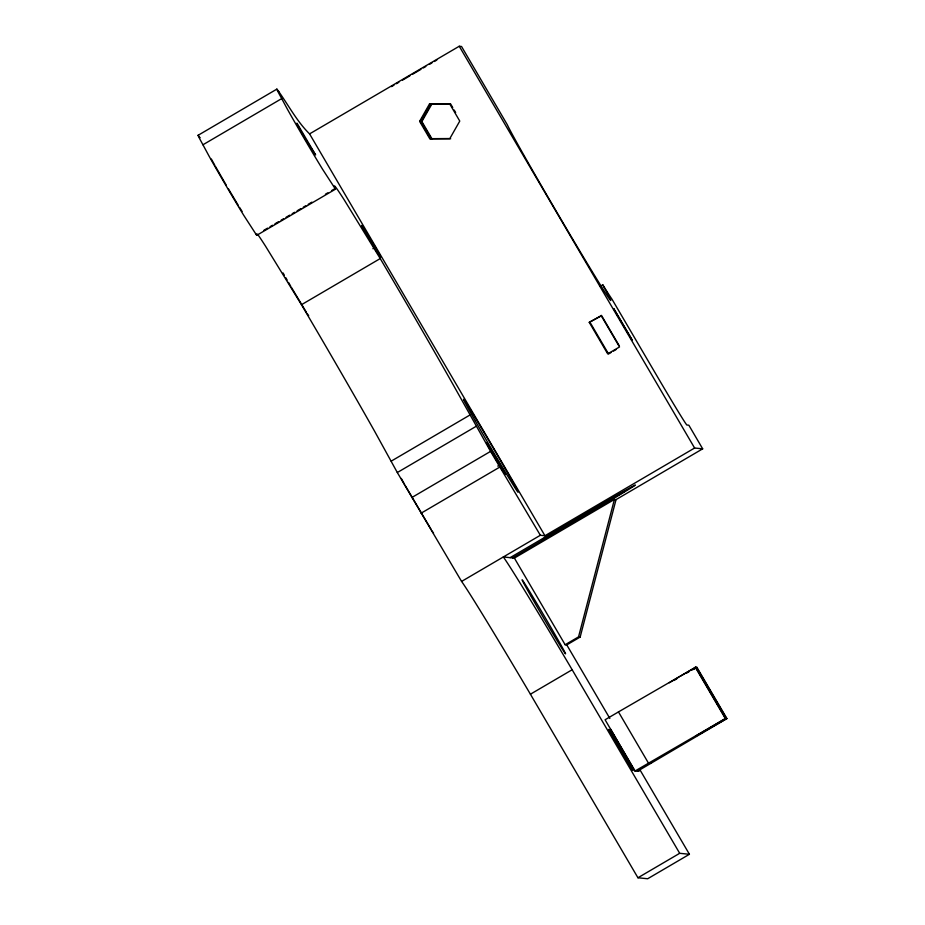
<?xml version="1.0" encoding="UTF-8"?>
<svg xmlns="http://www.w3.org/2000/svg" width="925" height="925" viewBox="0 0 925 925"><rect width="100%" height="100%" fill="white"/><g stroke="black" fill="none" stroke-linecap="round" stroke-linejoin="round"><path stroke-width="1.39" d="M639.776 769.531L689.426 854.284L679.69 853.301L572.159 669.746A157.921 2.856 59.6 0 0 503.339 556.966L514.381 558.076L565.152 644.737L578.541 636.886L614.408 499.454L616.038 499.616L702.676 448.833L688.836 425.199L686.859 425.003A54.783 0.994 59.6 0 1 657.952 377.62L612.015 299.249A103.195 1.862 59.6 0 1 605.505 289.201L602.776 284.831L600.313 286.287M565.152 644.737L566.771 644.898L580.16 637.048L616.038 499.616M419.603 121.348L429.535 103.889L449.619 103.75L459.771 121.082L449.839 138.542L429.755 138.681L419.603 121.348L420.563 121.441L430.715 138.773L429.755 138.681M420.563 121.441L430.483 103.982L450.567 103.854L452.741 107.566M421.129 121.499L431.062 104.039L431.813 104.109L421.881 121.568L432.033 138.9L431.281 138.831L421.129 121.499L421.881 121.568M669.272 682.8L679.019 676.984M637.498 771.219L726.9 718.552L696.895 667.341L691.634 670.163M198.1 135.293L276.864 89.124M331.578 190.619L335.266 188.457L334.896 187.833L335.474 189.174L256.711 235.343L243.795 215.398A44.712 0.809 59.6 0 1 208.784 155.62L202.945 144.774L281.709 98.605A57.963 1.052 59.6 0 1 278.702 91.61L278.506 91.251C288.669 105.519 296.994 121.568 309.574 133.894L544.952 535.737L694.606 448.024L702.676 448.833M309.574 133.894L459.251 46.25L461.529 46.481L507.363 124.829A103.184 1.862 59.6 0 0 575.396 243.645A103.184 1.862 59.6 0 0 605.158 289.167L602.776 284.831M391.529 86.603L393.981 85.169M396.42 83.736L398.872 82.29M402.548 80.14L409.891 75.838M412.342 74.405L420.91 69.375M423.361 67.941L425.812 66.508M429.478 64.357L431.929 62.923M434.38 61.489L436.831 60.056M263.891 230.29L267.579 228.128M270.042 226.683L272.505 225.249M274.968 223.804L278.656 221.642M281.119 220.196L283.582 218.751M286.045 217.306L289.733 215.143M292.196 213.71L294.659 212.264M297.122 210.819L300.81 208.657M303.273 207.212L305.736 205.766M308.187 204.333L311.887 202.159M325.427 194.227L327.878 192.782M372.891 248.721L375.342 247.287L361.594 225.399L377.065 252.271L380.661 256.977L375.342 247.287M257.485 234.094A182.445 3.295 59.6 0 1 265.544 246.189L301.469 304.718L380.233 258.561L396.432 286.172A182.618 3.295 59.6 0 1 439.363 360.415A182.133 3.295 59.6 0 1 453.528 385.378L490.574 451.388L540.35 535.274L544.952 535.737M601.065 315.437L619.519 346.944L607.702 353.87L589.248 322.351L601.504 315.471L619.253 345.777M589.248 322.351L601.285 315.876M391.206 461.147L469.969 414.99M689.426 854.284L647.673 878.75L637.938 877.767L530.418 694.212A157.921 2.856 59.6 0 0 461.587 581.432L397.322 472.536L476.086 426.367M611.043 352.494L608.558 353.951L590.092 322.443M613.529 351.038L616.015 349.581M411.81 497.546L490.574 451.388M497.754 466.084L500.205 464.639L486.458 442.763L501.917 469.623L505.524 474.328L500.205 464.639M421.095 513.202L499.858 467.044M461.587 581.432L540.35 535.274M510.126 557.648L586.519 512.878M512.543 557.891L588.936 513.121M514.381 558.076L614.408 499.454M530.418 694.212L572.159 669.746M618.478 711.915L605.089 719.766L635.082 770.976L725.651 718.424L695.658 667.226L618.478 711.915L648.471 763.125L650.888 763.368M680.06 676.372L695.658 667.226M686.766 673.018L689.206 671.585M693.253 669.48L696.895 667.341M725.651 718.424L696.224 735.93L726.9 718.552M637.938 877.767L679.69 853.301M673.955 680.476L676.811 678.834M431.281 138.831L450.683 138.785M429.535 103.889L430.483 103.982M578.541 636.886L580.16 637.048M610.627 729.224L634.677 770.93L637.903 771.253M638.759 770.317L639.302 771.022L639.025 770.34M335.474 189.174L322.559 169.229A44.712 0.809 59.6 0 1 287.548 109.462L281.709 98.605M306.487 312.465L291.329 287.247M239.517 207.339L242.073 211.443M431.351 529.828L405.312 485.717M380.233 258.561L344.308 200.02A182.445 3.295 59.6 0 0 334.422 186.33L335.255 188.434M238.234 205.281L228.406 188.816M301.469 304.718L317.668 332.329A182.618 3.295 59.6 0 1 360.6 406.572A182.133 3.295 59.6 0 1 374.764 431.536L397.322 472.536M459.251 46.25L694.606 448.024M454.198 110.04L455.643 112.515M696.502 667.307L726.507 718.517M695.265 667.179L725.258 718.39M566.771 644.898L609.841 718.436M285.721 277.604L287.132 280.009M288.531 282.426L290.623 286.045M226.267 185.197L215.398 166.315M199.742 137.409L199.939 137.779A57.963 1.052 59.6 0 0 202.945 144.774M283.062 272.956L284.368 275.245M401.288 478.445L404.653 484.573M211.374 159.042L214.739 165.17M256.711 235.343L256.237 233.979M433.536 533.043A102.652 1.85 59.6 0 1 431.987 530.857M308.672 315.679A102.617 1.85 59.6 0 1 307.123 313.494M551.508 534.049L550.491 534.823L624.976 491.163L551.508 534.049M297.145 123.418L296.532 123.36L305.354 139.074L315.61 154.926L297.145 123.418M613.726 308.592L632.18 340.099L613.726 308.592M609.367 730.126L608.823 729.409L632.816 770.375L609.367 730.126M530.615 595.55A42.92 0.775 59.6 0 0 565.268 653.57A42.92 0.775 59.6 0 0 535.309 600.915A42.92 0.775 59.6 0 0 530.615 595.55M555.451 532.499A54.332 0.717 -30.4 0 0 633.313 486.492A54.332 0.717 -30.4 0 0 574.437 519.989A54.332 0.717 -30.4 0 0 555.451 532.499M475.438 421.187A53.87 0.971 59.6 0 0 517.896 492.1A53.87 0.971 59.6 0 0 478.815 423.627A53.87 0.971 59.6 0 0 475.438 421.187"/></g></svg>
